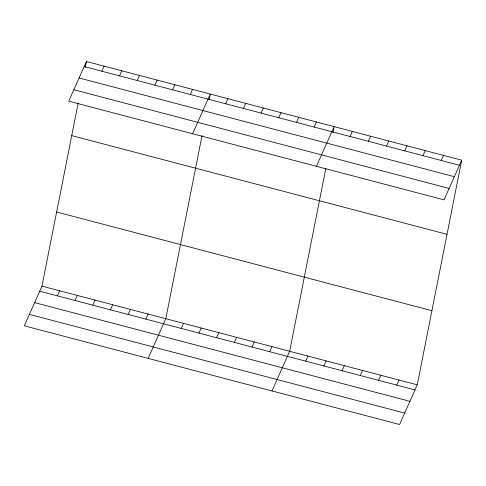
<?xml version="1.0" encoding="UTF-8"?>
<svg xmlns="http://www.w3.org/2000/svg" width="486" height="486" viewBox="0 0 486 486"><rect width="100%" height="100%" fill="white"/><g stroke="black" fill="none" stroke-linecap="round" stroke-linejoin="round"><path stroke-width="0.73" d="M461.7 160.192L444.04 199.861L68.751 101.161L86.417 61.491L461.7 160.192L417.249 384.839L399.583 424.509L24.3 325.808L41.96 286.139L78.197 103.008M85.238 67.426L86.417 61.491M202.042 135.576L165.805 318.713L148.145 358.376M209.083 99.995L210.256 94.065L192.596 133.729M325.887 168.15L289.65 351.281L271.99 390.951M332.928 132.563L334.101 126.633L316.441 166.303M101.847 71.211L104.107 66.145M119.544 75.865L121.798 70.798M137.234 80.518L139.488 75.452M57.397 295.859L59.65 290.792M154.925 85.171L157.185 80.105M75.087 300.512L77.347 295.445M172.621 89.825L174.875 84.758M92.783 305.165L95.037 300.099M190.312 94.478L192.565 89.412M110.474 309.819L112.728 304.752M128.164 314.472L130.424 309.406M225.692 103.785L227.952 98.719M145.855 319.126L148.115 314.059M243.389 108.439L245.643 103.372M261.079 113.092L263.333 108.02M181.242 328.433L183.495 323.366M278.77 117.746L281.03 112.673M198.932 333.086L201.192 328.02M296.46 122.393L298.72 117.326M216.622 337.74L218.882 332.673M314.156 127.046L316.41 121.98M234.319 342.393L236.573 337.32M252.009 347.047L254.263 341.974M350.072 136.493L352.332 131.427M269.7 351.694L271.96 346.627M368.303 141.292L370.557 136.22M386.534 146.086L388.788 141.019M305.621 361.147L307.875 356.074M404.759 150.879L407.013 145.812M323.852 365.94L326.106 360.867M422.99 155.672L425.244 150.605M342.077 370.733L344.337 365.666M441.215 160.465L443.469 155.399M360.308 375.526L362.562 370.46M378.533 380.319L380.793 375.253M396.764 385.112L399.018 380.046M84.157 66.558L459.446 165.258M79.072 77.979L454.361 176.679M73.836 89.74L449.125 188.44M71.746 135.624L447.029 234.325M56.631 212.005L431.914 310.706M41.96 286.139L417.249 384.839M39.706 291.211L414.989 389.906M34.621 302.626L409.905 401.327M29.385 314.387L404.668 413.088"/></g></svg>
